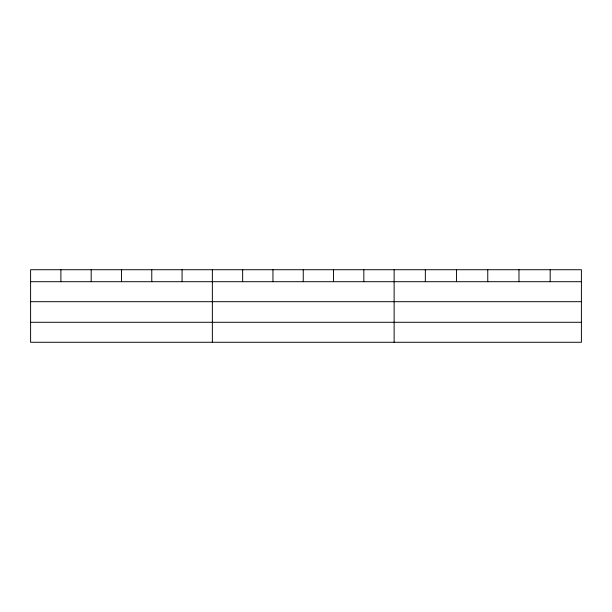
<?xml version="1.0" encoding="UTF-8"?>
<svg xmlns="http://www.w3.org/2000/svg" width="612" height="612" viewBox="0 0 612 612"><rect width="100%" height="100%" fill="white"/><g stroke="black" fill="none" stroke-linecap="round" stroke-linejoin="round"><path stroke-width="0.92" d="M581.4 301.693L581.4 269.724L30.6 269.724L30.6 342.276L581.4 342.276L581.4 301.693L30.6 301.693M30.6 281.704L581.4 281.704M30.6 322.287L581.4 322.287M550.188 269.724L550.188 281.704M518.976 269.724L518.976 281.704M487.764 269.724L487.764 281.704M456.552 269.724L456.552 281.704M425.34 269.724L425.34 281.704M394.128 269.724L394.128 342.276M363.834 269.724L363.834 281.704M333.54 269.724L333.54 281.704M303.246 269.724L303.246 281.704M272.952 269.724L272.952 281.704M242.658 269.724L242.658 281.704M212.364 269.724L212.364 342.276M182.07 269.724L182.07 281.704M151.776 269.724L151.776 281.704M121.482 269.724L121.482 281.704M91.188 269.724L91.188 281.704M60.894 269.724L60.894 281.704"/></g></svg>
